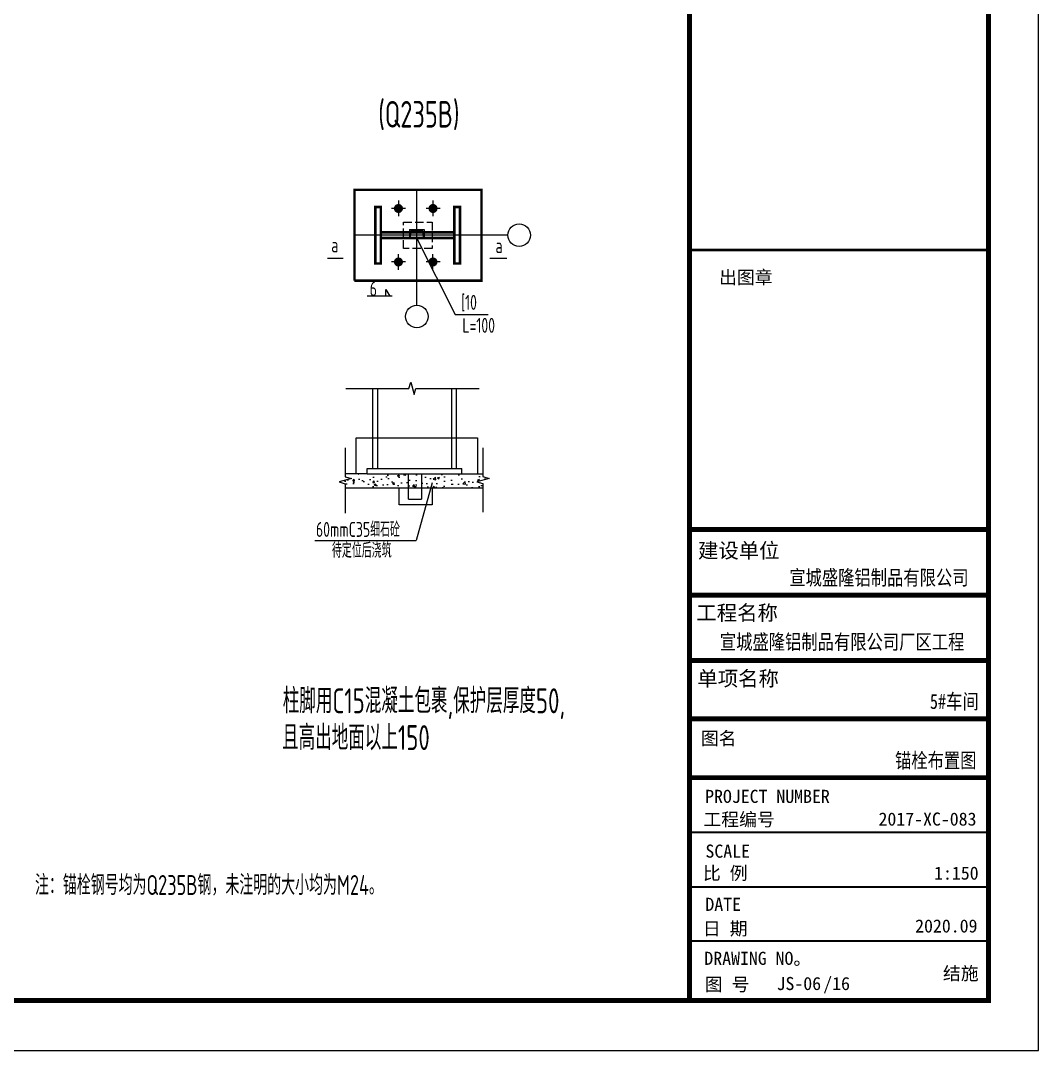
# Model space of a CAD drawing. Extents: x 32461 to 372567, y -698896 to 182569.
# Drawn here: x 155054 to 185723, y -140228 to -109191 of the extents above; entities that cross this region are included whole.
import ezdxf

# ---------------------------------------------------------------- set-up
doc = ezdxf.new("R2010")
doc.units = 0
doc.header["$LTSCALE"] = 1000
doc.header["$MEASUREMENT"] = 0
doc.linetypes.add('4', pattern=[5, 1.5, -1, 1.5, -1])
doc.linetypes.add('DASH', pattern=[0.35, 0.25, -0.1])
doc.layers.get('0').update_dxf_attribs({"linetype": 'CONTINUOUS'})
for name, color, linetype in [('10', 7, 'CONTINUOUS'), ('5图框', 7, 'CONTINUOUS'), ('DIM_SYMB', 3, 'CONTINUOUS'), ('DOTE', 252, 'CONTINUOUS'), ('PUB_TEXT', 7, 'CONTINUOUS'), ('PUB_TITLE', 4, 'CONTINUOUS'), ('TEXT', 7, 'CONTINUOUS'), ('图框', 4, 'CONTINUOUS')]:
    doc.layers.add(name, color=color, linetype=linetype)
doc.layers.add('OTHER', color=253, linetype='CONTINUOUS', lineweight=13)
doc.layers.add('钢板标注', color=9, linetype='CONTINUOUS', lineweight=25)
doc.styles.add('-黑体', font='simhei.ttf')
doc.styles.add('HZTXT', font='tssdeng.shx', dxfattribs={"bigfont": 'tssdchn.shx'})
doc.styles.add('TSSD_DIMENSION', font='Tssdeng.shx', dxfattribs={"width": 0.8, "bigfont": 'hztxt.shx'})
doc.styles.add('TSSD_REIN', font='atssdeng.shx', dxfattribs={"width": 0.7, "bigfont": 'atssdchn.shx'})
doc.styles.add('宋体', font='')
doc.styles.add('黑体', font='simhei.ttf', dxfattribs={"width": 0.6, "height": 4.3})
doc.styles.get('宋体').set_extended_font_data('SimSun')
pattern_1 = [(50, (-82794.63, -112559.35), (602.3036, -52.6947), [62.9796, -692.7758]), (355, (-82794.63, -112559.35), (-116.5134, 631.637), [50.3837, -554.2206]), (100.4514, (-82744.44, -112563.74), (485.7907, 578.9418), [53.5244, -588.7688]), (46.1842, (-82794.6, -112391.4), (896.1924, -138.991), [94.4694, -1039.1637]), (96.6356, (-82719.95, -112403), (784.8626, 817.9943), [80.2867, -883.153]), (351.1842, (-82794.6, -112391.4), (784.862, 817.995), [75.5755, -831.331]), (21, (-82710.66, -112433.4), (501.2397, -338.0904), [62.9796, -692.7758]), (326, (-82710.66, -112433.4), (204.3188, 608.929), [50.3837, -554.2206]), (71.4514, (-82668.9, -112461.57), (705.5587, 270.838), [53.5244, -588.7688]), (37.5, (-82794.63, -112559.35), (10.21097, 279.54036), [0, -547.5028, 0, -562.6179, 0, -556.31994]), (7.5, (-82794.63, -112559.35), (220.9069, 331.19864), [0, -320.7762, 0, -534.90687, 0, -212.03138]), (327.5, (-82981.9, -112559.35), (448.26576, -18.93996), [0, -209.93205, 0, -654.988, 0, -869.1187]), (317.5, (-83065.86, -112559.35), (489.7179, 84.061), [0, -272.9117, 0, -434.9792, 0, -617.20024])]

msp = doc.modelspace()

# ---------------------------------------------------------------- hatches: boundary and pattern name
h = msp.add_hatch()
h.set_pattern_fill('AN33C', color=256, scale=933.031354, style=0)
h.set_pattern_definition(pattern_1)
h.paths.add_polyline_path([(166926.7, -123274), (166926.7, -122854.1), (165499.1, -122854.1), (164838.7, -122854.1), (164838.7, -122936.8), (165023.5, -122995.6), (164654, -123096.3), (164838.7, -123155.1), (164838.7, -123274)])
h = msp.add_hatch()
h.set_pattern_fill('AN33C', color=256, scale=933.031354, style=0)
h.set_pattern_definition(pattern_1)
h.paths.add_polyline_path([(168985.4, -123274), (168985.4, -123147.4), (168800.7, -123088.7), (169170.2, -122987.9), (168985.4, -122929.1), (168985.4, -122854.1), (168354.2, -122854.1), (166926.7, -122854.1), (166926.7, -123274)])

# ---------------------------------------------------------------- linework, layer by layer
for p, q in [((166439.9, -114616.6, 1190.4), (166439.9, -115087.8, 1190.4)), ((167480.4, -114616.6, 1190.4), (167480.4, -115087.8, 1190.4)), ((166439.9, -116703.7, 1190.4), (166439.9, -116232.6, 1190.4)), ((167480.4, -116703.7, 1190.4), (167480.4, -116232.6, 1190.4)), ((165667.1, -122686.2, 1190.4), (165667.1, -120275.7, 1190.4)), ((165820.7, -122686.2, 1190.4), (165820.7, -120275.7, 1190.4)), ((168048, -122686.2, 1190.4), (168048, -120275.7, 1190.4)), ((168186.3, -122686.2, 1190.4), (168186.3, -120275.7, 1190.4)), ((165168.9, -122854.1, 1190.4), (165168.9, -121769.4, 1190.4)), ((165168.9, -121769.4, 1190.4), (168818.8, -121769.4, 1190.4)), ((168818.8, -121769.4, 1190.4), (168818.8, -122854.1, 1190.4)), ((165499.1, -122854.1, 1190.4), (164838.7, -122854.1, 1190.4)), ((165499.1, -122686.2, 1190.4), (168354.2, -122686.2, 1190.4)), ((165499.1, -122854.1, 1190.4), (165499.1, -122686.2, 1190.4)), ((165499.1, -122854.1, 1190.4), (168354.2, -122854.1, 1190.4)), ((166744.1, -123619.4, 1190.4), (166744.1, -122854.1, 1190.4)), ((166744.1, -122854.1, 1190.4), (167134.4, -122854.1, 1190.4)), ((167134.4, -122854.1, 1190.4), (167134.4, -123619.4, 1190.4)), ((168354.2, -122854.1, 1190.4), (168354.2, -122686.2, 1190.4)), ((168354.2, -122854.1, 1190.4), (169000.8, -122854.1, 1190.4)), ((167455.8, -123122.3, 1190.4), (166971.8, -124862.1, 1190.4)), ((164838.7, -123274, 1190.4), (169000.8, -123274, 1190.4)), ((166744.1, -123619.4, 1190.4), (167134.4, -123619.4, 1190.4)), ((163919.7, -124862.1, 1190.4), (166971.8, -124862.1, 1190.4))]:
    msp.add_line(p, q)
at = {"linetype": 'DASH', "elevation": 2380.9}
msp.add_lwpolyline([(166594.9, -115264.8), (167460.3, -115264.8), (167460.3, -116055.6), (166594.9, -116055.6)], close=True, dxfattribs=at)
at = {"elevation": 1190.4}
msp.add_lwpolyline([(166462.1, -123274), (167451.3, -123274), (167451.3, -123784.5), (166462.1, -123784.5)], close=True, dxfattribs=at)
for centre in [(170079.7, -115660.2, 1190.4), (166993.9, -118111.7, 1190.4)]:
    msp.add_circle(centre, 340.1)
at = {"layer": '10', "color": 7}
for p, q in [((166656.2, -114854.4, 1190.4), (166230.4, -114854.4, 1190.4)), ((167696.7, -114854.4, 1190.4), (167270.9, -114854.4, 1190.4)), ((166993.9, -115762.7), (168146.7, -118045.2)), ((166656.2, -116466, 1190.4), (166230.4, -116466, 1190.4)), ((167696.7, -116466, 1190.4), (167270.9, -116466, 1190.4)), ((168146.7, -118045.2), (169147.1, -118045.2))]:
    msp.add_line(p, q, dxfattribs=at)
at = {"layer": '10', "color": 7, "elevation": 2380.9}
msp.add_lwpolyline([(167249.4, -117030.1, 76.5, 76.5, 0), (165113.5, -117030.1, 76.5, 76.5, 0), (168942.8, -117030.1, 76.5, 76.5, 0), (168942.8, -114290.3, 76.5, 76.5, 0), (165113.5, -114290.3, 76.5, 76.5, 0), (165113.5, -117030.1, 0, 0, 0)], format="xyseb", dxfattribs=at)
at = {"layer": '10', "color": 7, "const_width": 76.5, "elevation": 2380.9}
for points in [[(165740.5, -116510.5), (165910.5, -116510.5), (165910.5, -114809.9), (165740.5, -114809.9)], [(168291.4, -114809.9), (168121.3, -114809.9), (168121.3, -116510.5), (168291.4, -116510.5)]]:
    msp.add_lwpolyline(points, close=True, dxfattribs=at)
at = {"layer": '10', "color": 7, "const_width": 136, "elevation": 1190.4}
for points in [[(166371.8, -114854.4, -1), (166507.9, -114854.4, -1), (166371.8, -114854.4)], [(167412.4, -114854.4, -1), (167548.4, -114854.4, -1), (167412.4, -114854.4)], [(166371.8, -116466, 1), (166507.9, -116466, 1), (166371.8, -116466)], [(167412.4, -116466, 1), (167548.4, -116466, 1), (167412.4, -116466)]]:
    msp.add_lwpolyline(points, format="xyb", close=True, dxfattribs=at)
at = {"layer": '10', "color": 7}
for points, const_width, elevation in [([(165910.5, -115575.1), (168121.3, -115575.1)], 76.5, 2380.9), ([(165910.5, -115745.2), (168121.3, -115745.2)], 76.5, 2380.9), ([(164300.4, -116354.9), (164779, -116354.9)], 42.5, 1190.4), ([(169185.1, -116354.9), (169707.8, -116354.9)], 42.5, 1190.4)]:
    msp.add_lwpolyline(points, dxfattribs=dict(at, const_width=const_width, elevation=elevation))
at = {"layer": 'DIM_SYMB'}
for p, q in [((166059.2, -117494.1), (166059.2, -117299.3)), ((166059.2, -117299.3), (166175.1, -117494.1)), ((166254.2, -117494.1), (165495.2, -117494.1))]:
    msp.add_line(p, q, dxfattribs=at)
at = {"layer": 'DOTE', "color": 252}
msp.add_line((166993.9, -117771.6, 1190.4), (166993.9, -114290.3, 1190.4), dxfattribs=at)
at = {"layer": 'DOTE', "color": 252, "elevation": 2380.9}
msp.add_lwpolyline([(169739.6, -115660.2), (165113.5, -115660.2)], dxfattribs=at)
at = {"layer": 'OTHER'}
for p, q in [((166749.2, -120275.7, 1190.4), (166808, -120090.9, 1190.4)), ((166808, -120090.9, 1190.4), (166908.7, -120460.4, 1190.4)), ((164849.3, -120275.7, 1190.4), (166749.2, -120275.7, 1190.4)), ((166908.7, -120460.4, 1190.4), (166967.5, -120275.7, 1190.4)), ((166967.5, -120275.7, 1190.4), (168867.3, -120275.7, 1190.4)), ((164838.7, -122066.4, 1190.4), (164838.7, -122936.8, 1190.4)), ((168985.4, -122066.4, 1190.4), (168985.4, -122929.1, 1190.4)), ((165023.5, -122995.6, 1190.4), (164654, -123096.3, 1190.4)), ((164654, -123096.3, 1190.4), (164838.7, -123155.1, 1190.4)), ((164838.7, -122936.8, 1190.4), (165023.5, -122995.6, 1190.4)), ((164838.7, -123155.1, 1190.4), (164838.7, -124040.8, 1190.4)), ((169170.2, -122987.9, 1190.4), (168800.7, -123088.7, 1190.4)), ((168800.7, -123088.7, 1190.4), (168985.4, -123147.4, 1190.4)), ((168985.4, -122929.1, 1190.4), (169170.2, -122987.9, 1190.4)), ((168985.4, -123147.4, 1190.4), (168985.4, -124010.1, 1190.4))]:
    msp.add_line(p, q, dxfattribs=at)
at = {"layer": 'PUB_TITLE'}
msp.add_lwpolyline([(74273.1, -140227.8), (185723.1, -140227.8), (185723.1, -77227.8), (74273.1, -77227.8)], close=True, dxfattribs=at)
at = {"layer": 'PUB_TITLE', "const_width": 150}
msp.add_lwpolyline([(78023.1, -138727.8), (184223.1, -138727.8), (184223.1, -78727.8), (78023.1, -78727.8)], close=True, dxfattribs=at)
at = {"layer": '图框', "color": 4, "const_width": 147.9}
msp.add_lwpolyline([(175209.2, -78727.8), (184223.1, -78727.8), (184223.1, -138727.8), (175209.2, -138727.8)], close=True, dxfattribs=at)
at = {"layer": '图框', "color": 0, "const_width": 75}
msp.add_lwpolyline([(175209.2, -116104.2), (184223.1, -116104.2)], dxfattribs=at)
at = {"layer": '图框', "color": 4}
for points, const_width in [([(175209.2, -124528.1), (184190.3, -124528.1)], 149.4), ([(175209.2, -126503.6), (184193.1, -126503.6)], 149.4), ([(175209.2, -128475.4), (184223.1, -128475.4)], 149.4), ([(175209.2, -130231.5), (184223.1, -130231.5)], 149.4), ([(175209.2, -132008.3), (184223.1, -132008.3)], 149.4), ([(175209.2, -133656.6), (184223.1, -133656.6)], 60.5), ([(175209.2, -135302), (184223.1, -135302)], 60.5), ([(175209.2, -136935), (184223.1, -136935)], 60.5)]:
    msp.add_lwpolyline(points, dxfattribs=dict(at, const_width=const_width))
at = {"layer": '钢板标注', "color": 1, "linetype": '4'}
for p, q in [((166768.9, -115490.5, 1190.4), (166768.9, -115706.5, 1190.4)), ((166768.9, -115490.5, 1190.4), (167218.9, -115490.5, 1190.4)), ((166768.9, -115706.5, 1190.4), (166785.6, -115706.5, 1190.4)), ((166814.3, -115538.1, 1190.4), (166796.3, -115694.7, 1190.4)), ((167147.1, -115514.4, 1190.4), (166840.6, -115514.4, 1190.4)), ((167191.4, -115694.7, 1190.4), (167173.4, -115538.1, 1190.4)), ((167218.9, -115706.5, 1190.4), (167202.1, -115706.5, 1190.4)), ((167218.9, -115490.5, 1190.4), (167218.9, -115706.5, 1190.4))]:
    msp.add_line(p, q, dxfattribs=at)
at = {"layer": '钢板标注'}
for centre, radius, start, end in [((166786.2, -115696.4, 1190.4), 10.2, 266.23474, 9.47566), ((166842.2, -115542.6, 1190.4), 28.3, 93.40843, 170.88102), ((167145.5, -115542.6, 1190.4), 28.3, 9.11898, 86.59162), ((167201.5, -115696.4, 1190.4), 10.2, 170.52434, 273.76527)]:
    msp.add_arc(centre, radius, start, end, dxfattribs=at)

# ---------------------------------------------------------------- texts
at = {"layer": '5图框', "style": 'HZTXT', "width": 0.7}
msp.add_text('(Q235B)', height=800, dxfattribs=at).set_placement((165829.6, -112414.7, 2))
at = {"layer": 'PUB_TEXT', "style": 'TSSD_REIN', "width": 0.7}
for s, height, p in [('a', 450, (164414.4, -116176.4, 1190.4)), ('a', 450, (169363.7, -116199.8, 1190.4)), ('6', 450, (165574.7, -117498.6)), ('[10', 450, (168330.8, -117910.1)), ('L=100', 450, (168366.7, -118601.4)), ('60mmC35细石砼', 450, (163952.7, -124752, 1190.4)), ('待定位后浇筑', 450, (164436.1, -125381.3, 1190.4)), ('柱脚用C15混凝土包裹,保护层厚度50,', 750, (162953.2, -130067.2)), ('且高出地面以上150', 750, (162932.8, -131175.3))]:
    msp.add_text(s, height=height, dxfattribs=at).set_placement(p)
at = {"layer": 'TEXT', "color": 3, "style": '-黑体', "width": 0.8}
for s, height, p in [('宣城盛隆铝制品有限公司', 450.225, (178214.7, -126203.7)), ('宣城盛隆铝制品有限公司厂区工程', 450.225, (176123.5, -128140)), ('5#车间', 450.22, (182452.7, -129935.4)), ('锚栓布置图', 450.22, (181401.8, -131712.3))]:
    msp.add_text(s, height=height, dxfattribs=at).set_placement(p)
at = {"layer": 'TEXT', "color": 2, "style": 'TSSD_DIMENSION', "width": 0.7}
msp.add_text('注：锚栓钢号均为Q235B钢，未注明的大小均为M24。', height=600, dxfattribs=at).set_placement((155487.2, -135542.7))
at = {"layer": '图框', "color": 4}
for s, height, style, p in [('出图章', 394.42, '黑体', (176102, -117124.8)), ('建设单位', 450, '黑体', (175466.7, -125387.1)), ('工程名称', 450, '黑体', (175416.9, -127264.4)), ('单项名称', 450, '黑体', (175446.8, -129245.9)), ('图名', 394.42, '黑体', (175550.7, -131019)), ('工程编号', 394.42, '黑体', (175627.9, -133466)), ('2017-XC-083', 394.416, '宋体', (180905.4, -133452.4)), ('SCALE', 394.42, '黑体', (175690.7, -134419.3)), ('比 例', 394.42, '黑体', (175614.6, -135083.7)), ('1:150', 394.42, '宋体', (182580.1, -135082.1)), ('DATE', 394.42, '黑体', (175688.7, -136022.2)), ('日 期', 394.42, '黑体', (175614.6, -136753)), ('2020.09', 394.42, '宋体', (182009.2, -136674.4)), ('DRAWING NO。', 394.416, '黑体', (175657.6, -137649.3)), ('图 号', 394.42, '黑体', (175670.6, -138436.9))]:
    msp.add_text(s, height=height, dxfattribs=dict(at, style=style)).set_placement(p)
at = {"layer": '图框', "color": 0, "style": '黑体'}
msp.add_text('PROJECT NUMBER', height=394.416, dxfattribs=at).set_placement((175681.1, -132768.8))
at = {"layer": '图框', "color": 3, "style": '宋体'}
for s, p in [('结施', (182846, -138103.1)), ('JS-06', (177833.9, -138409.3)), ('/16', (179240.5, -138409.3))]:
    msp.add_text(s, height=394.42, dxfattribs=at).set_placement(p)

doc.saveas('drawing.dxf')
